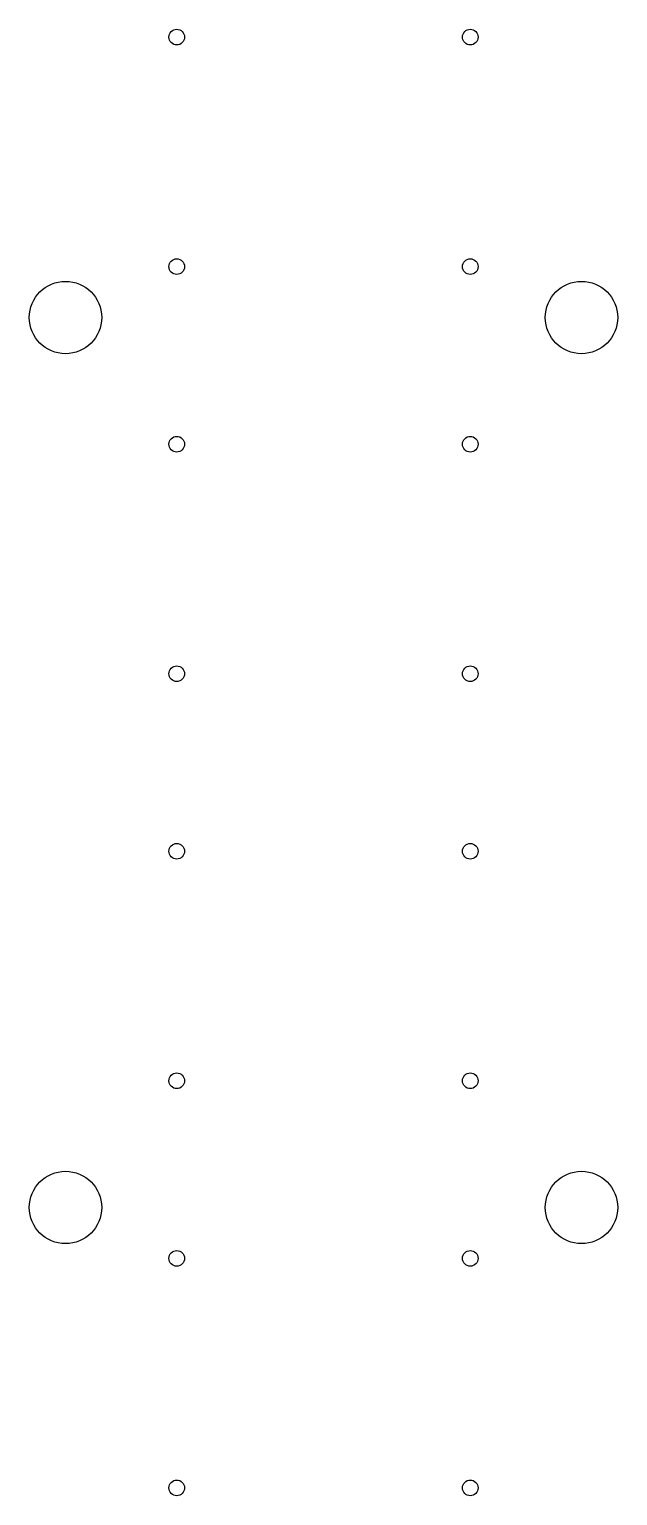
# Model space of a CAD drawing. Header units: inches. Extents: x -0.52 to 0.52, y -1.29 to 1.29.
import ezdxf

# ---------------------------------------------------------------- set-up
doc = ezdxf.new("R2010")
doc.units = ezdxf.units.IN
doc.layers.get('0').update_dxf_attribs({"linetype": 'CONTINUOUS'})

msp = doc.modelspace()

# ---------------------------------------------------------------- linework, layer by layer
for centre, radius in [((-0.2588, 1.2796), 0.0138), ((0.2588, 1.2796), 0.0138), ((-0.2588, 0.8747), 0.0138), ((0.2588, 0.8747), 0.0138), ((-0.455, 0.785), 0.0638), ((0.455, 0.785), 0.0638), ((-0.2588, 0.5615), 0.0138), ((0.2588, 0.5615), 0.0138), ((-0.2588, 0.1566), 0.0138), ((0.2588, 0.1566), 0.0138), ((-0.2588, -0.1566), 0.0138), ((0.2588, -0.1566), 0.0138), ((-0.2588, -0.5615), 0.0138), ((0.2588, -0.5615), 0.0138), ((-0.455, -0.785), 0.0638), ((0.455, -0.785), 0.0638), ((-0.2588, -0.8747), 0.0138), ((0.2588, -0.8747), 0.0138), ((-0.2588, -1.2796), 0.0138), ((0.2588, -1.2796), 0.0138)]:
    msp.add_circle(centre, radius)

doc.saveas('drawing.dxf')
